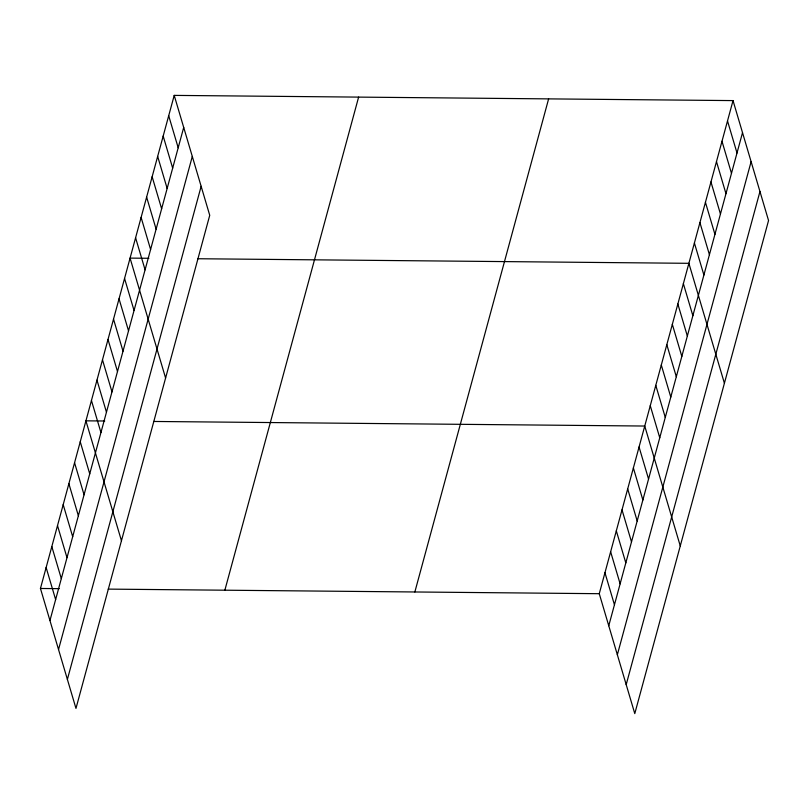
<?xml version="1.0" encoding="UTF-8"?>
<svg xmlns="http://www.w3.org/2000/svg" width="809" height="809" viewBox="0 0 809 809"><rect width="100%" height="100%" fill="white"/><g stroke="black" fill="none" stroke-linecap="round" stroke-linejoin="round"><path stroke-width="1.21" d="M174.218 95.391L209.733 215.305L75.975 708.401L40.45 588.477L174.218 95.391L733.025 100.599L768.55 220.523L634.782 713.609L599.267 593.695L733.025 100.599M49.946 620.533L183.704 127.448M58.531 649.526L192.299 156.44M67.38 679.408L201.148 186.313M224.862 590.196L358.62 97.11M414.855 591.976L548.623 98.88M608.762 625.741L742.52 132.656M617.348 654.744L751.116 161.648M626.196 684.616L759.964 191.521M148.886 258.283L130.067 258.111L165.592 378.025M197.811 258.738L688.884 263.319L724.409 383.244M104.745 421.004L85.926 420.832L121.451 540.746M153.67 421.459L644.743 426.04L680.268 545.954M40.45 588.477L59.269 588.659M108.194 589.114L599.267 593.695M727.513 120.945L737.009 153.002M721.992 141.282L731.488 173.338M716.481 161.618L725.966 193.675M710.959 181.964L720.455 214.021M705.438 202.301L714.934 234.357M699.927 222.637L709.422 254.693M694.405 242.983L703.901 275.04M683.372 283.666L692.868 315.712M677.851 304.002L687.347 336.059M672.33 324.338L681.825 356.395M666.818 344.685L676.314 376.741M661.297 365.021L670.792 397.077M655.786 385.357L665.271 417.414M650.264 405.703L659.76 437.76M639.059 446.993L648.555 479.049M633.376 467.956L642.872 500.013M627.693 488.909L637.189 520.966M622.01 509.862L631.505 541.919M616.316 530.825L625.812 562.882M610.633 551.778L620.129 583.835M604.95 572.732L614.446 604.788M168.697 115.727L178.192 147.784M163.175 136.074L172.671 168.13M157.664 156.41L167.16 188.467M152.143 176.756L161.638 208.803M146.621 197.093L156.117 229.149M141.11 217.429L150.605 249.485M135.588 237.775L145.084 269.822M124.556 278.448L134.051 310.504M119.034 298.794L128.53 330.851M113.523 319.13L123.008 351.187M108.001 339.467L117.497 371.523M102.48 359.813L111.976 391.869M96.969 380.149L106.464 412.206M91.447 400.495L100.943 432.542M80.243 441.785L89.738 473.841M74.559 462.748L84.055 494.795M68.876 483.701L78.372 515.758M63.193 504.654L72.689 536.711M57.51 525.607L66.995 557.664M51.816 546.571L61.312 578.627M46.133 567.524L55.629 599.58"/></g></svg>
